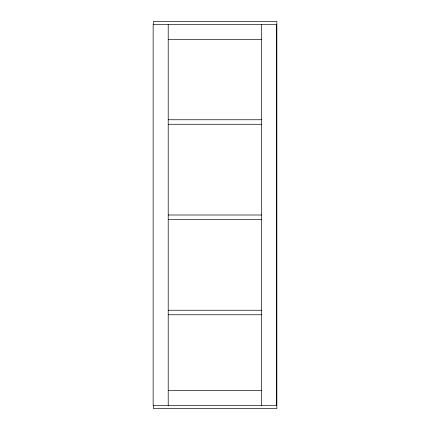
<?xml version="1.0" encoding="UTF-8"?>
<svg xmlns="http://www.w3.org/2000/svg" width="430" height="430" viewBox="0 0 430 430"><rect width="100%" height="100%" fill="white"/><g stroke="black" fill="none" stroke-linecap="round" stroke-linejoin="round"><path stroke-width="0.64" d="M276.85 24.51L153.15 24.51L153.15 405.49L276.85 405.49M168.211 39.571L261.574 39.571M168.211 119.755L261.574 119.755M168.211 124.275L261.574 124.275M168.211 215L261.574 215M168.211 219.515L261.574 219.515M168.211 310.245L261.574 310.245M168.211 314.76L261.574 314.76M168.211 390.429L261.574 390.429M276.63 24.51L276.63 405.49M261.574 24.51L261.574 405.49M168.211 24.51L168.211 405.49M153.37 24.51L153.37 21.5L276.85 21.5L276.85 408.5L153.37 408.5L153.37 405.49"/></g></svg>
